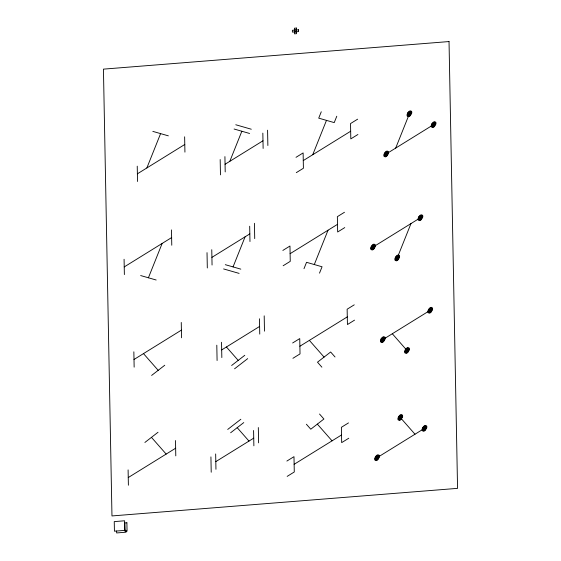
<?xml version="1.0" encoding="UTF-8"?>
<svg xmlns="http://www.w3.org/2000/svg" width="561" height="561" viewBox="0 0 561 561"><rect width="100%" height="100%" fill="white"/><g stroke="black" fill="none" stroke-linecap="round" stroke-linejoin="round"><path stroke-width="0.84" d="M146.863 167.956L160.593 133.616M148.413 277.779L162.15 243.446M229.8 161.337L241.84 131.246M233.053 266.917L245.087 236.826M321.271 111.779L318.718 118.147L334.23 122.607L336.782 116.232M312.743 154.717L326.474 120.377M303.992 268.684L306.544 262.317L322.056 266.77L319.504 273.144M314.3 264.54L328.031 230.206M395.687 148.097L409.418 113.757M397.237 257.92L410.975 223.587M151.617 375.428L164.759 365.239M231.637 365.484L244.778 355.295M234.561 368.808L247.703 358.619M144.885 442.454L158.034 432.258M227.71 429.445L240.851 419.256M230.627 432.769L243.776 422.58M137.382 173.826L184.779 144.472M225.066 164.268L262.983 140.783M296.012 157.325L303.122 152.922L303.41 168.244L296.299 172.648M357.63 119.17L350.52 123.574L350.807 138.89L357.918 134.486M124.226 266.931L171.624 237.576M303.263 160.586L350.667 131.232M211.911 257.373L249.827 233.888M386.206 153.966L433.604 124.612M282.856 250.43L289.967 246.027L290.254 261.349L283.144 265.753M344.475 212.268L337.364 216.672L337.659 231.995L344.763 227.591M290.107 253.691L337.512 224.337M134.002 359.482L181.399 330.127M373.051 247.064L420.448 217.717M221.686 349.924L259.603 326.439M292.632 342.981L299.742 338.578L300.03 353.9L292.919 358.304M354.25 304.826L347.14 309.223L347.434 324.546L354.538 320.142M299.883 346.242L347.287 316.888M128.245 477.565L175.649 448.211M382.826 339.622L430.224 310.268M215.81 461.626L253.726 438.141M286.874 461.065L293.985 456.661L294.28 471.983L287.169 476.387M348.493 422.903L341.383 427.307L341.677 442.629L348.788 438.225M294.132 464.319L341.53 434.971M377.069 457.699L424.474 428.352M294.441 30.014L296.474 29.845M294.476 32.04L296.517 31.879M235.781 124.766L251.293 129.226M234.084 129.016L249.596 133.469M152.837 131.386L168.349 135.846M225.298 264.687L240.809 269.14M223.601 268.936L239.112 273.389M140.657 275.556L156.168 280.009M392.307 333.746L407.013 350.471M400.281 417.496L414.993 434.221M335.029 356.978L330.646 351.999L317.498 362.189L321.881 367.175M309.363 340.366L324.076 357.091M319.532 414.032L323.914 419.018L310.773 429.214L306.39 424.228M317.344 424.116L332.049 440.841M226.427 346.986L238.208 360.393M237.198 427.671L248.986 441.079M143.483 353.605L158.188 370.33M151.456 437.356L166.168 454.08M296.517 29.964L296.552 31.76M267.576 130.194L267.87 145.509M262.836 133.125L263.13 148.448M264.196 315.843L264.49 331.165M259.455 318.781L259.75 334.104M254.421 223.292L254.715 238.614M258.319 427.545L258.614 442.867M249.68 226.23L249.975 241.546M253.579 430.483L253.874 445.799M224.919 156.61L225.206 171.925M220.178 159.541L220.473 174.864M221.539 342.266L221.833 357.581M216.798 345.197L217.093 360.52M211.763 249.715L212.058 265.03M215.662 453.961L215.95 469.284M207.023 252.646L207.318 267.969M210.922 456.899L211.216 472.222M184.632 136.814L184.927 152.129M181.259 322.463L181.547 337.785M171.484 229.912L171.771 245.234M175.502 440.546L175.789 455.869M137.235 166.168L137.529 181.484M133.855 351.817L134.149 367.139M124.079 259.266L124.374 274.588M128.104 469.901L128.392 485.223M124.794 530.362L124.612 520.783L114.248 521.611L114.43 531.19L126.001 530.285L126.036 532.2L116.639 532.95L116.604 531.036M372.16 247.24L372.195 248.025L373.072 248.088L373.899 246.09L373.03 246.048L372.16 247.24M372.609 247.156C373.191 248.818 373.949 245.059 372.609 247.156M385.316 154.142L385.351 154.92L386.227 154.983L387.055 152.985L386.185 152.943L385.316 154.142M385.758 154.051C386.347 155.713 387.104 151.954 385.758 154.051M408.527 113.932L408.569 114.71L409.439 114.781L410.266 112.775L409.397 112.733L408.527 113.932M408.976 113.841C409.558 115.503 410.315 111.744 408.976 113.841M381.936 339.791L381.971 340.576L382.847 340.639L383.675 338.641L382.805 338.599L381.936 339.791M382.385 339.707C382.967 341.369 383.724 337.61 382.385 339.707M396.347 258.095L396.389 258.88L397.258 258.944L398.086 256.945L397.216 256.903L396.347 258.095M396.795 258.011C397.384 259.673 398.135 255.914 396.795 258.011M376.179 457.874L376.221 458.66L377.09 458.723L377.918 456.724L377.055 456.682L376.179 457.874M376.627 457.79C377.216 459.452 377.967 455.693 376.627 457.79M419.558 217.892L419.6 218.671L420.47 218.734L421.297 216.735L420.434 216.693L419.558 217.892M420.007 217.801C420.596 219.463 421.346 215.705 420.007 217.801M432.713 124.787L432.755 125.566L433.625 125.629L434.452 123.63L433.583 123.588L432.713 124.787M433.162 124.696C433.751 126.358 434.502 122.6 433.162 124.696M406.122 350.646L406.164 351.431L407.034 351.495L407.861 349.496L406.991 349.454L406.122 350.646M406.571 350.562C407.16 352.224 407.91 348.465 406.571 350.562M399.39 417.672L399.432 418.45L400.302 418.513L401.129 416.514L400.266 416.472L399.39 417.672M399.839 417.58C400.428 419.242 401.185 415.484 399.839 417.58M429.333 310.443L429.375 311.222L430.245 311.285L431.072 309.286L430.21 309.244L429.333 310.443M429.782 310.352C430.371 312.014 431.121 308.255 429.782 310.352M423.576 428.527L423.618 429.305L424.488 429.368L425.315 427.37L424.453 427.328L423.576 428.527M424.025 428.436C424.614 430.098 425.371 426.339 424.025 428.436M384.495 153.195L383.976 154.401A3.92 3.534 -21 0 0 383.836 155.432A2.503 2.258 -21 0 0 384.075 156.358L385.267 156.891A2.503 2.258 -21 0 0 386.256 156.519A3.92 3.534 -21 0 0 387.118 155.811L388.436 153.525A3.92 3.534 -21 0 0 388.577 152.494A2.658 2.398 -21 0 0 388.324 151.519L387.146 151.035A2.503 2.258 -21 0 0 386.157 151.414A3.92 3.534 -21 0 0 385.295 152.115L384.495 153.195M384.839 153.349L384.425 154.317A3.135 2.826 -21 0 0 384.313 155.138A1.999 1.809 -21 0 0 384.502 155.874L385.456 156.309A1.999 1.809 -21 0 0 386.248 156.007A3.135 2.826 -21 0 0 386.936 155.439L387.988 153.616A3.135 2.826 -21 0 0 388.1 152.788A2.125 1.914 -21 0 0 387.903 152.003L386.957 151.624A1.999 1.809 -21 0 0 386.164 151.919A3.135 2.826 -21 0 0 385.477 152.487L384.839 153.349M385.183 153.504L384.867 154.226A2.349 2.118 -21 0 0 384.783 154.843A1.501 1.353 -21 0 0 384.93 155.397L385.645 155.72A1.501 1.353 -21 0 0 386.234 155.495A2.349 2.118 -21 0 0 386.753 155.074L387.546 153.7A2.349 2.118 -21 0 0 387.63 153.083A1.592 1.438 -21 0 0 387.476 152.494L386.767 152.206A1.501 1.353 -21 0 0 386.178 152.431A2.349 2.118 -21 0 0 385.659 152.858L385.183 153.504M407.707 112.985L407.188 114.192A3.92 3.534 -21 0 0 407.048 115.222A2.503 2.258 -21 0 0 407.286 116.148L408.478 116.681A2.503 2.258 -21 0 0 409.467 116.309A3.92 3.534 -21 0 0 410.329 115.601L411.648 113.322A3.92 3.534 -21 0 0 411.788 112.291A2.658 2.398 -21 0 0 411.536 111.309L410.357 110.833A2.503 2.258 -21 0 0 409.369 111.204A3.92 3.534 -21 0 0 408.506 111.912L407.707 112.985M408.05 113.14L407.637 114.107A3.135 2.826 -21 0 0 407.524 114.928A1.999 1.809 -21 0 0 407.714 115.671L408.667 116.099A1.999 1.809 -21 0 0 409.46 115.797A3.135 2.826 -21 0 0 410.147 115.236L411.199 113.406A3.135 2.826 -21 0 0 411.318 112.579A2.125 1.914 -21 0 0 411.115 111.8L410.168 111.415A1.999 1.809 -21 0 0 409.383 111.716A3.135 2.826 -21 0 0 408.688 112.277L408.05 113.14M408.394 113.294L408.078 114.016A2.349 2.118 -21 0 0 407.994 114.633A1.501 1.353 -21 0 0 408.142 115.187L408.857 115.51A1.501 1.353 -21 0 0 409.446 115.286A2.349 2.118 -21 0 0 409.965 114.865L410.757 113.497A2.349 2.118 -21 0 0 410.841 112.873A1.592 1.438 -21 0 0 410.687 112.284L409.979 111.997A1.501 1.353 -21 0 0 409.39 112.221A2.349 2.118 -21 0 0 408.871 112.649L408.394 113.294M371.34 246.3L370.821 247.506A3.92 3.534 -21 0 0 370.681 248.537A2.503 2.258 -21 0 0 370.919 249.456L372.111 249.996A2.503 2.258 -21 0 0 373.1 249.624A3.92 3.534 -21 0 0 373.963 248.916L375.281 246.63A3.92 3.534 -21 0 0 375.421 245.599A2.658 2.398 -21 0 0 375.169 244.617L373.991 244.14A2.503 2.258 -21 0 0 373.002 244.512A3.92 3.534 -21 0 0 372.139 245.22L371.34 246.3M371.684 246.454L371.27 247.415A3.135 2.826 -21 0 0 371.158 248.243A1.999 1.809 -21 0 0 371.347 248.979L372.301 249.407A1.999 1.809 -21 0 0 373.093 249.112A3.135 2.826 -21 0 0 373.78 248.544L374.832 246.721A3.135 2.826 -21 0 0 374.944 245.893A2.125 1.914 -21 0 0 374.748 245.108L373.801 244.729A1.999 1.809 -21 0 0 373.016 245.024A3.135 2.826 -21 0 0 372.322 245.592L371.684 246.454M372.027 246.609L371.712 247.331A2.349 2.118 -21 0 0 371.627 247.948A1.501 1.353 -21 0 0 371.775 248.502L372.49 248.825A1.501 1.353 -21 0 0 373.079 248.6A2.349 2.118 -21 0 0 373.598 248.172L374.39 246.805A2.349 2.118 -21 0 0 374.475 246.188A1.592 1.438 -21 0 0 374.32 245.599L373.612 245.311A1.501 1.353 -21 0 0 373.023 245.536A2.349 2.118 -21 0 0 372.504 245.963L372.027 246.609M431.893 123.841L431.374 125.047A3.92 3.534 -21 0 0 431.234 126.078A2.503 2.258 -21 0 0 431.472 127.003L432.671 127.536A2.503 2.258 -21 0 0 433.653 127.165A3.92 3.534 -21 0 0 434.516 126.456L435.834 124.177A3.92 3.534 -21 0 0 435.974 123.147A2.658 2.398 -21 0 0 435.722 122.165L434.544 121.681A2.503 2.258 -21 0 0 433.555 122.06A3.92 3.534 -21 0 0 432.692 122.768L431.893 123.841M432.236 123.995L431.823 124.963A3.135 2.826 -21 0 0 431.711 125.783A1.999 1.809 -21 0 0 431.9 126.527L432.854 126.954A1.999 1.809 -21 0 0 433.646 126.653A3.135 2.826 -21 0 0 434.333 126.085L435.392 124.261A3.135 2.826 -21 0 0 435.504 123.434A2.125 1.914 -21 0 0 435.301 122.656L434.354 122.27A1.999 1.809 -21 0 0 433.569 122.571A3.135 2.826 -21 0 0 432.875 123.132L432.236 123.995M432.58 124.149L432.272 124.872A2.349 2.118 -21 0 0 432.18 125.489A1.501 1.353 -21 0 0 432.328 126.043L433.043 126.365A1.501 1.353 -21 0 0 433.632 126.141A2.349 2.118 -21 0 0 434.151 125.72L434.943 124.346A2.349 2.118 -21 0 0 435.027 123.729A1.592 1.438 -21 0 0 434.873 123.139L434.165 122.852A1.501 1.353 -21 0 0 433.576 123.076A2.349 2.118 -21 0 0 433.057 123.504L432.58 124.149M395.526 257.155L395.007 258.362A3.92 3.534 -21 0 0 394.867 259.392A2.503 2.258 -21 0 0 395.105 260.311L396.304 260.851A2.503 2.258 -21 0 0 397.286 260.472A3.92 3.534 -21 0 0 398.149 259.771L399.467 257.485A3.92 3.534 -21 0 0 399.607 256.454A2.658 2.398 -21 0 0 399.355 255.472L398.177 254.996A2.503 2.258 -21 0 0 397.188 255.367A3.92 3.534 -21 0 0 396.325 256.075L395.526 257.155M395.87 257.31L395.456 258.27A3.135 2.826 -21 0 0 395.344 259.098A1.999 1.809 -21 0 0 395.533 259.834L396.487 260.262A1.999 1.809 -21 0 0 397.279 259.967A3.135 2.826 -21 0 0 397.966 259.399L399.025 257.576A3.135 2.826 -21 0 0 399.137 256.749A2.125 1.914 -21 0 0 398.934 255.963L397.987 255.578A1.999 1.809 -21 0 0 397.202 255.879A3.135 2.826 -21 0 0 396.508 256.447L395.87 257.31M396.213 257.464L395.898 258.186A2.349 2.118 -21 0 0 395.814 258.803A1.501 1.353 -21 0 0 395.961 259.357L396.676 259.68A1.501 1.353 -21 0 0 397.265 259.455A2.349 2.118 -21 0 0 397.784 259.028L398.576 257.66A2.349 2.118 -21 0 0 398.661 257.043A1.592 1.438 -21 0 0 398.506 256.454L397.798 256.167A1.501 1.353 -21 0 0 397.209 256.391A2.349 2.118 -21 0 0 396.69 256.812L396.213 257.464M418.737 216.946L418.218 218.152A3.92 3.534 -21 0 0 418.078 219.183A2.503 2.258 -21 0 0 418.317 220.101L419.516 220.641A2.503 2.258 -21 0 0 420.498 220.27A3.92 3.534 -21 0 0 421.36 219.561L422.678 217.275A3.92 3.534 -21 0 0 422.819 216.244A2.658 2.398 -21 0 0 422.566 215.27L421.388 214.786A2.503 2.258 -21 0 0 420.399 215.165A3.92 3.534 -21 0 0 419.537 215.866L418.737 216.946M419.081 217.1L418.667 218.061A3.135 2.826 -21 0 0 418.555 218.888A1.999 1.809 -21 0 0 418.744 219.624L419.698 220.052A1.999 1.809 -21 0 0 420.491 219.758A3.135 2.826 -21 0 0 421.178 219.19L422.237 217.366A3.135 2.826 -21 0 0 422.349 216.539A2.125 1.914 -21 0 0 422.145 215.754L421.199 215.375A1.999 1.809 -21 0 0 420.413 215.669A3.135 2.826 -21 0 0 419.719 216.237L419.081 217.1M419.425 217.254L419.116 217.977A2.349 2.118 -21 0 0 419.032 218.594A1.501 1.353 -21 0 0 419.172 219.148L419.887 219.47A1.501 1.353 -21 0 0 420.484 219.246A2.349 2.118 -21 0 0 420.995 218.825L421.788 217.451A2.349 2.118 -21 0 0 421.872 216.834A1.592 1.438 -21 0 0 421.725 216.244L421.016 215.957A1.501 1.353 -21 0 0 420.42 216.181A2.349 2.118 -21 0 0 419.901 216.609L419.425 217.254M381.115 338.851L380.596 340.057A3.92 3.534 -21 0 0 380.456 341.088A2.503 2.258 -21 0 0 380.695 342.007L381.887 342.547A2.503 2.258 -21 0 0 382.875 342.175A3.92 3.534 -21 0 0 383.738 341.467L385.056 339.181A3.92 3.534 -21 0 0 385.197 338.15A2.658 2.398 -21 0 0 384.944 337.168L383.766 336.691A2.503 2.258 -21 0 0 382.777 337.063A3.92 3.534 -21 0 0 381.915 337.771L381.115 338.851M381.459 339.005L381.045 339.966A3.135 2.826 -21 0 0 380.933 340.793A1.999 1.809 -21 0 0 381.122 341.53L382.076 341.958A1.999 1.809 -21 0 0 382.868 341.663A3.135 2.826 -21 0 0 383.556 341.095L384.608 339.272A3.135 2.826 -21 0 0 384.72 338.444A2.125 1.914 -21 0 0 384.523 337.659L383.577 337.28A1.999 1.809 -21 0 0 382.791 337.575A3.135 2.826 -21 0 0 382.097 338.143L381.459 339.005M381.803 339.16L381.487 339.882A2.349 2.118 -21 0 0 381.403 340.499A1.501 1.353 -21 0 0 381.55 341.053L382.265 341.376A1.501 1.353 -21 0 0 382.854 341.151A2.349 2.118 -21 0 0 383.373 340.723L384.166 339.356A2.349 2.118 -21 0 0 384.25 338.739A1.592 1.438 -21 0 0 384.096 338.15L383.387 337.862A1.501 1.353 -21 0 0 382.798 338.087A2.349 2.118 -21 0 0 382.279 338.514L381.803 339.16M405.301 349.706L404.783 350.913A3.92 3.534 -21 0 0 404.642 351.943A2.503 2.258 -21 0 0 404.881 352.862L406.08 353.402A2.503 2.258 -21 0 0 407.062 353.023A3.92 3.534 -21 0 0 407.924 352.322L409.242 350.036A3.92 3.534 -21 0 0 409.383 349.005A2.658 2.398 -21 0 0 409.13 348.023L407.952 347.547A2.503 2.258 -21 0 0 406.963 347.918A3.92 3.534 -21 0 0 406.101 348.626L405.301 349.706M405.645 349.861L405.231 350.821A3.135 2.826 -21 0 0 405.119 351.649A1.999 1.809 -21 0 0 405.308 352.385L406.262 352.813A1.999 1.809 -21 0 0 407.055 352.518A3.135 2.826 -21 0 0 407.742 351.95L408.801 350.127A3.135 2.826 -21 0 0 408.913 349.3A2.125 1.914 -21 0 0 408.71 348.514L407.763 348.136A1.999 1.809 -21 0 0 406.977 348.43A3.135 2.826 -21 0 0 406.283 348.998L405.645 349.861M405.989 350.015L405.673 350.737A2.349 2.118 -21 0 0 405.589 351.354A1.501 1.353 -21 0 0 405.736 351.908L406.452 352.231A1.501 1.353 -21 0 0 407.041 352.006A2.349 2.118 -21 0 0 407.559 351.579L408.352 350.211A2.349 2.118 -21 0 0 408.436 349.594A1.592 1.438 -21 0 0 408.282 349.005L407.574 348.718A1.501 1.353 -21 0 0 406.984 348.942A2.349 2.118 -21 0 0 406.466 349.363L405.989 350.015M428.513 309.497L427.994 310.703A3.92 3.534 -21 0 0 427.854 311.734A2.503 2.258 -21 0 0 428.092 312.659L429.291 313.192A2.503 2.258 -21 0 0 430.273 312.821A3.92 3.534 -21 0 0 431.136 312.112L432.454 309.826A3.92 3.534 -21 0 0 432.594 308.795A2.658 2.398 -21 0 0 432.342 307.821L431.164 307.337A2.503 2.258 -21 0 0 430.175 307.716A3.92 3.534 -21 0 0 429.312 308.417L428.513 309.497M428.856 309.651L428.443 310.612A3.135 2.826 -21 0 0 428.331 311.439A1.999 1.809 -21 0 0 428.52 312.175L429.474 312.61A1.999 1.809 -21 0 0 430.266 312.309A3.135 2.826 -21 0 0 430.953 311.741L432.012 309.917A3.135 2.826 -21 0 0 432.124 309.09A2.125 1.914 -21 0 0 431.921 308.305L430.974 307.926A1.999 1.809 -21 0 0 430.189 308.22A3.135 2.826 -21 0 0 429.495 308.788L428.856 309.651M429.2 309.805L428.892 310.528A2.349 2.118 -21 0 0 428.807 311.145A1.501 1.353 -21 0 0 428.948 311.699L429.663 312.021A1.501 1.353 -21 0 0 430.259 311.797A2.349 2.118 -21 0 0 430.771 311.376L431.563 310.002A2.349 2.118 -21 0 0 431.647 309.384A1.592 1.438 -21 0 0 431.5 308.795L430.792 308.508A1.501 1.353 -21 0 0 430.196 308.732A2.349 2.118 -21 0 0 429.677 309.16L429.2 309.805M375.358 456.935L374.839 458.141A3.92 3.534 -21 0 0 374.699 459.171A2.503 2.258 -21 0 0 374.937 460.09L376.136 460.63A2.503 2.258 -21 0 0 377.118 460.258A3.92 3.534 -21 0 0 377.981 459.55L379.299 457.264A3.92 3.534 -21 0 0 379.439 456.233A2.658 2.398 -21 0 0 379.187 455.252L378.009 454.775A2.503 2.258 -21 0 0 377.02 455.146A3.92 3.534 -21 0 0 376.158 455.855L375.358 456.935M375.702 457.089L375.288 458.049A3.135 2.826 -21 0 0 375.176 458.877A1.999 1.809 -21 0 0 375.365 459.613L376.319 460.041A1.999 1.809 -21 0 0 377.111 459.747A3.135 2.826 -21 0 0 377.798 459.178L378.857 457.355A3.135 2.826 -21 0 0 378.97 456.528A2.125 1.914 -21 0 0 378.766 455.742L377.819 455.364A1.999 1.809 -21 0 0 377.034 455.658A3.135 2.826 -21 0 0 376.34 456.226L375.702 457.089M376.045 457.243L375.737 457.965A2.349 2.118 -21 0 0 375.653 458.582A1.501 1.353 -21 0 0 375.793 459.136L376.508 459.459A1.501 1.353 -21 0 0 377.104 459.235A2.349 2.118 -21 0 0 377.616 458.807L378.409 457.439A2.349 2.118 -21 0 0 378.493 456.822A1.592 1.438 -21 0 0 378.345 456.233L377.637 455.946A1.501 1.353 -21 0 0 377.041 456.17A2.349 2.118 -21 0 0 376.522 456.591L376.045 457.243M398.576 416.725L398.058 417.931A3.92 3.534 -21 0 0 397.917 418.962A2.503 2.258 -21 0 0 398.149 419.887L399.348 420.42A2.503 2.258 -21 0 0 400.33 420.049A3.92 3.534 -21 0 0 401.192 419.34L402.51 417.054A3.92 3.534 -21 0 0 402.651 416.024A2.658 2.398 -21 0 0 402.398 415.049L401.22 414.565A2.503 2.258 -21 0 0 400.238 414.944A3.92 3.534 -21 0 0 399.376 415.645L398.576 416.725M398.913 416.879L398.499 417.847A3.135 2.826 -21 0 0 398.387 418.667A1.999 1.809 -21 0 0 398.576 419.404L399.537 419.838A1.999 1.809 -21 0 0 400.323 419.537A3.135 2.826 -21 0 0 401.01 418.969L402.069 417.146A3.135 2.826 -21 0 0 402.181 416.318A2.125 1.914 -21 0 0 401.978 415.533L401.031 415.154A1.999 1.809 -21 0 0 400.245 415.449A3.135 2.826 -21 0 0 399.558 416.017L398.913 416.879M399.257 417.033L398.948 417.756A2.349 2.118 -21 0 0 398.864 418.373A1.501 1.353 -21 0 0 399.004 418.927L399.72 419.249A1.501 1.353 -21 0 0 400.316 419.025A2.349 2.118 -21 0 0 400.827 418.604L401.62 417.23A2.349 2.118 -21 0 0 401.704 416.613A1.592 1.438 -21 0 0 401.557 416.024L400.849 415.736A1.501 1.353 -21 0 0 400.252 415.96A2.349 2.118 -21 0 0 399.741 416.388L399.257 417.033M422.763 427.58L422.244 428.786A3.92 3.534 -21 0 0 422.103 429.817A2.503 2.258 -21 0 0 422.342 430.736L423.534 431.276A2.503 2.258 -21 0 0 424.523 430.904A3.92 3.534 -21 0 0 425.378 430.196L426.697 427.91A3.92 3.534 -21 0 0 426.844 426.879A2.658 2.398 -21 0 0 426.591 425.904L425.406 425.42A2.503 2.258 -21 0 0 424.425 425.792A3.92 3.534 -21 0 0 423.562 426.5L422.763 427.58M423.099 427.734L422.685 428.695A3.135 2.826 -21 0 0 422.573 429.523A1.999 1.809 -21 0 0 422.763 430.259L423.723 430.687A1.999 1.809 -21 0 0 424.509 430.392A3.135 2.826 -21 0 0 425.203 429.824L426.255 428.001A3.135 2.826 -21 0 0 426.367 427.173A2.125 1.914 -21 0 0 426.164 426.388L425.224 426.009A1.999 1.809 -21 0 0 424.432 426.304A3.135 2.826 -21 0 0 423.744 426.872L423.099 427.734M423.443 427.889L423.134 428.611A2.349 2.118 -21 0 0 423.05 429.228A1.501 1.353 -21 0 0 423.19 429.782L423.906 430.105A1.501 1.353 -21 0 0 424.502 429.88A2.349 2.118 -21 0 0 425.021 429.46L425.806 428.085A2.349 2.118 -21 0 0 425.89 427.468A1.592 1.438 -21 0 0 425.743 426.879L425.035 426.591A1.501 1.353 -21 0 0 424.439 426.816A2.349 2.118 -21 0 0 423.927 427.244L423.443 427.889M296.439 28.05L294.406 28.211L294.511 33.842L296.552 33.681L296.439 28.05M298.55 29.796L292.365 30.294L292.4 32.089L298.585 31.598L298.55 29.796M449.031 41.556L103.441 69.136L111.969 515.938L457.559 488.358L449.031 41.556M126.891 522.782L124.823 522.943L124.977 531.323L127.052 531.162L126.891 522.782"/></g></svg>
